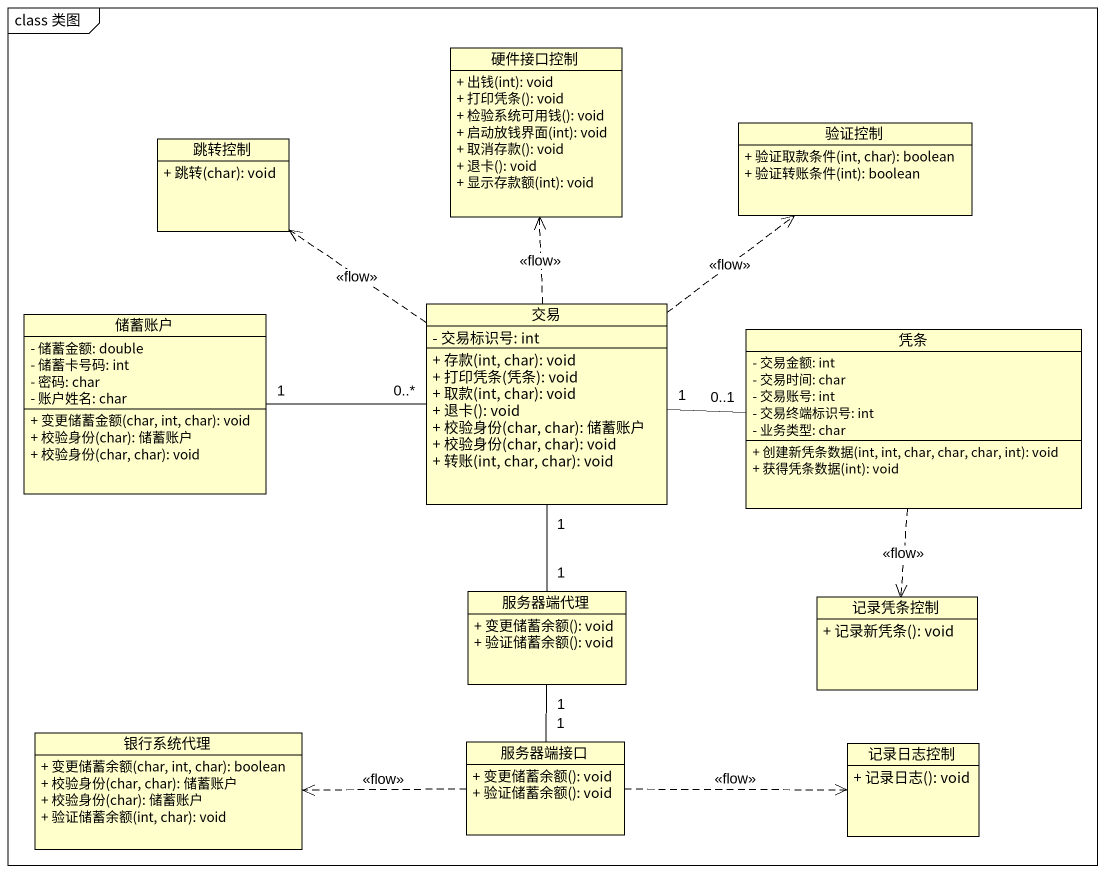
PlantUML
@startuml
mainframe class 类图
hide circle
hide empty members
skinparam classAttributeIconSize 0
class 硬件接口控制 {
  + 出钱(int): void
  + 打印凭条(): void
  + 检验系统可用钱(): void
  + 启动放钱界面(int): void
  + 取消存款(): void
  + 退卡(): void
  + 显示存款额(int): void
}
class 跳转控制 {
  + 跳转(char): void
}
class 验证控制 {
  + 验证取款条件(int, char): boolean
  + 验证转账条件(int): boolean
}
class 储蓄账户 {
  - 储蓄金额: double
  - 储蓄卡号码: int
  - 密码: char
  - 账户姓名: char
  + 变更储蓄金额(char, int, char): void
  + 校验身份(char): 储蓄账户
  + 校验身份(char, char): void
}
class 交易 {
  - 交易标识号: int
  + 存款(int, char): void
  + 打印凭条(凭条): void
  + 取款(int, char): void
  + 退卡(): void
  + 校验身份(char, char): 储蓄账户
  + 校验身份(char, char): void
  + 转账(int, char, char): void
}
class 凭条 {
  - 交易金额: int
  - 交易时间: char
  - 交易账号: int
  - 交易终端标识号: int
  - 业务类型: char
  + 创建新凭条数据(int, int, char, char, char, int): void
  + 获得凭条数据(int): void
}
class 服务器端代理 {
  + 变更储蓄余额(): void
  + 验证储蓄余额(): void
}
class 记录凭条控制 {
  + 记录新凭条(): void
}
class 银行系统代理 {
  + 变更储蓄余额(char, int, char): boolean
  + 校验身份(char, char): 储蓄账户
  + 校验身份(char): 储蓄账户
  + 验证储蓄余额(int, char): void
}
class 服务器端接口 {
  + 变更储蓄余额(): void
  + 验证储蓄余额(): void
}
class 记录日志控制 {
  + 记录日志(): void
}
交易 .up.> 硬件接口控制 : <<flow>>
交易 .up.> 跳转控制 : <<flow>>
交易 .up.> 验证控制 : <<flow>>
交易 "0..*" -left- "1" 储蓄账户
交易 "1" -right- "0..1" 凭条
交易 "1" -- "1" 服务器端代理
凭条 ..> 记录凭条控制 : <<flow>>
服务器端代理 "1" -- "1" 服务器端接口
服务器端接口 .left.> 银行系统代理 : <<flow>>
服务器端接口 .right.> 记录日志控制 : <<flow>>
@enduml
